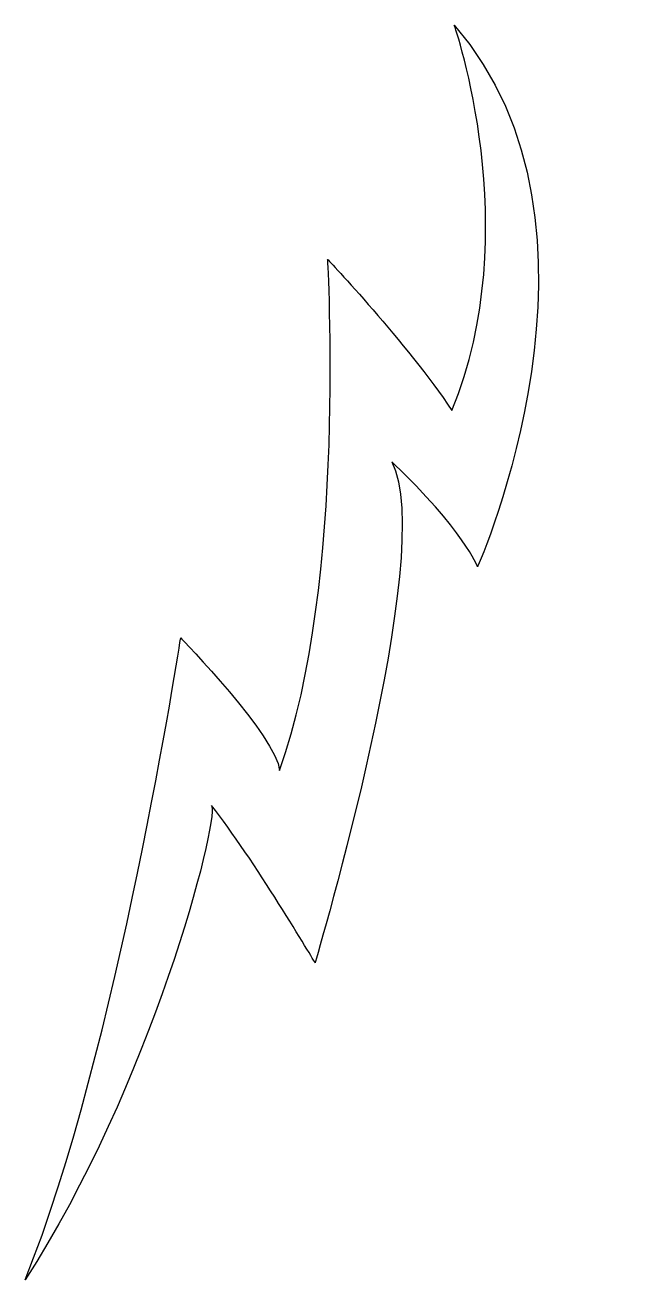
# Model space of a CAD drawing. Header units: centimetres. Extents: x -3.5 to 4.7, y -8.5 to 8.5.
import ezdxf

# ---------------------------------------------------------------- set-up
doc = ezdxf.new("R2010")
doc.units = ezdxf.units.CM
doc.header["$MEASUREMENT"] = 0
doc.layers.add('Camada 1', color=7, linetype='Continuous')

msp = doc.modelspace()

# ---------------------------------------------------------------- linework, layer by layer
at = {"layer": 'Camada 1'}
msp.add_open_spline([(2.33462, 8.4849), (2.33462, 8.4849), (3.31125, 5.70447), (2.30181, 3.27462), (2.30181, 3.27462), (1.6984, 4.17833), (0.62115, 5.31673), (0.62115, 5.31673), (0.62115, 5.31673), (0.62115, 5.31673), (0.88811, 0.92983), (-0.03155, -1.5949), (-0.03155, -1.5949), (-0.05624, -1.15074), (-1.36799, 0.19749), (-1.36799, 0.19749), (-1.36799, 0.19749), (-1.36799, 0.19749), (-2.22458, -5.39652), (-3.47378, -8.4849), (-3.47378, -8.4849), (-1.77571, -5.87076), (-0.84533, -2.29309), (-0.95016, -2.06838), (-0.95016, -2.06838), (-0.39647, -2.76733), (0.45102, -4.19518), (0.45102, -4.19518), (0.45102, -4.19518), (0.45102, -4.19518), (2.12099, 1.41335), (1.48787, 2.57641), (1.48787, 2.57641), (2.46069, 1.66272), (2.65003, 1.15853), (2.65003, 1.15853), (2.65003, 1.15853), (2.65003, 1.15853), (4.69862, 5.75871), (2.33462, 8.4849)], degree=3, knots=[0, 0, 0, 0, 0.09090909, 0.09090909, 0.09090909, 0.09090909, 0.18181818, 0.18181818, 0.18181818, 0.18181818, 0.27272727, 0.27272727, 0.27272727, 0.27272727, 0.36363636, 0.36363636, 0.36363636, 0.36363636, 0.45454545, 0.45454545, 0.45454545, 0.45454545, 0.54545455, 0.54545455, 0.54545455, 0.54545455, 0.63636364, 0.63636364, 0.63636364, 0.63636364, 0.72727273, 0.72727273, 0.72727273, 0.72727273, 0.81818182, 0.81818182, 0.81818182, 0.81818182, 1, 1, 1, 1], dxfattribs=at)

doc.saveas('drawing.dxf')
